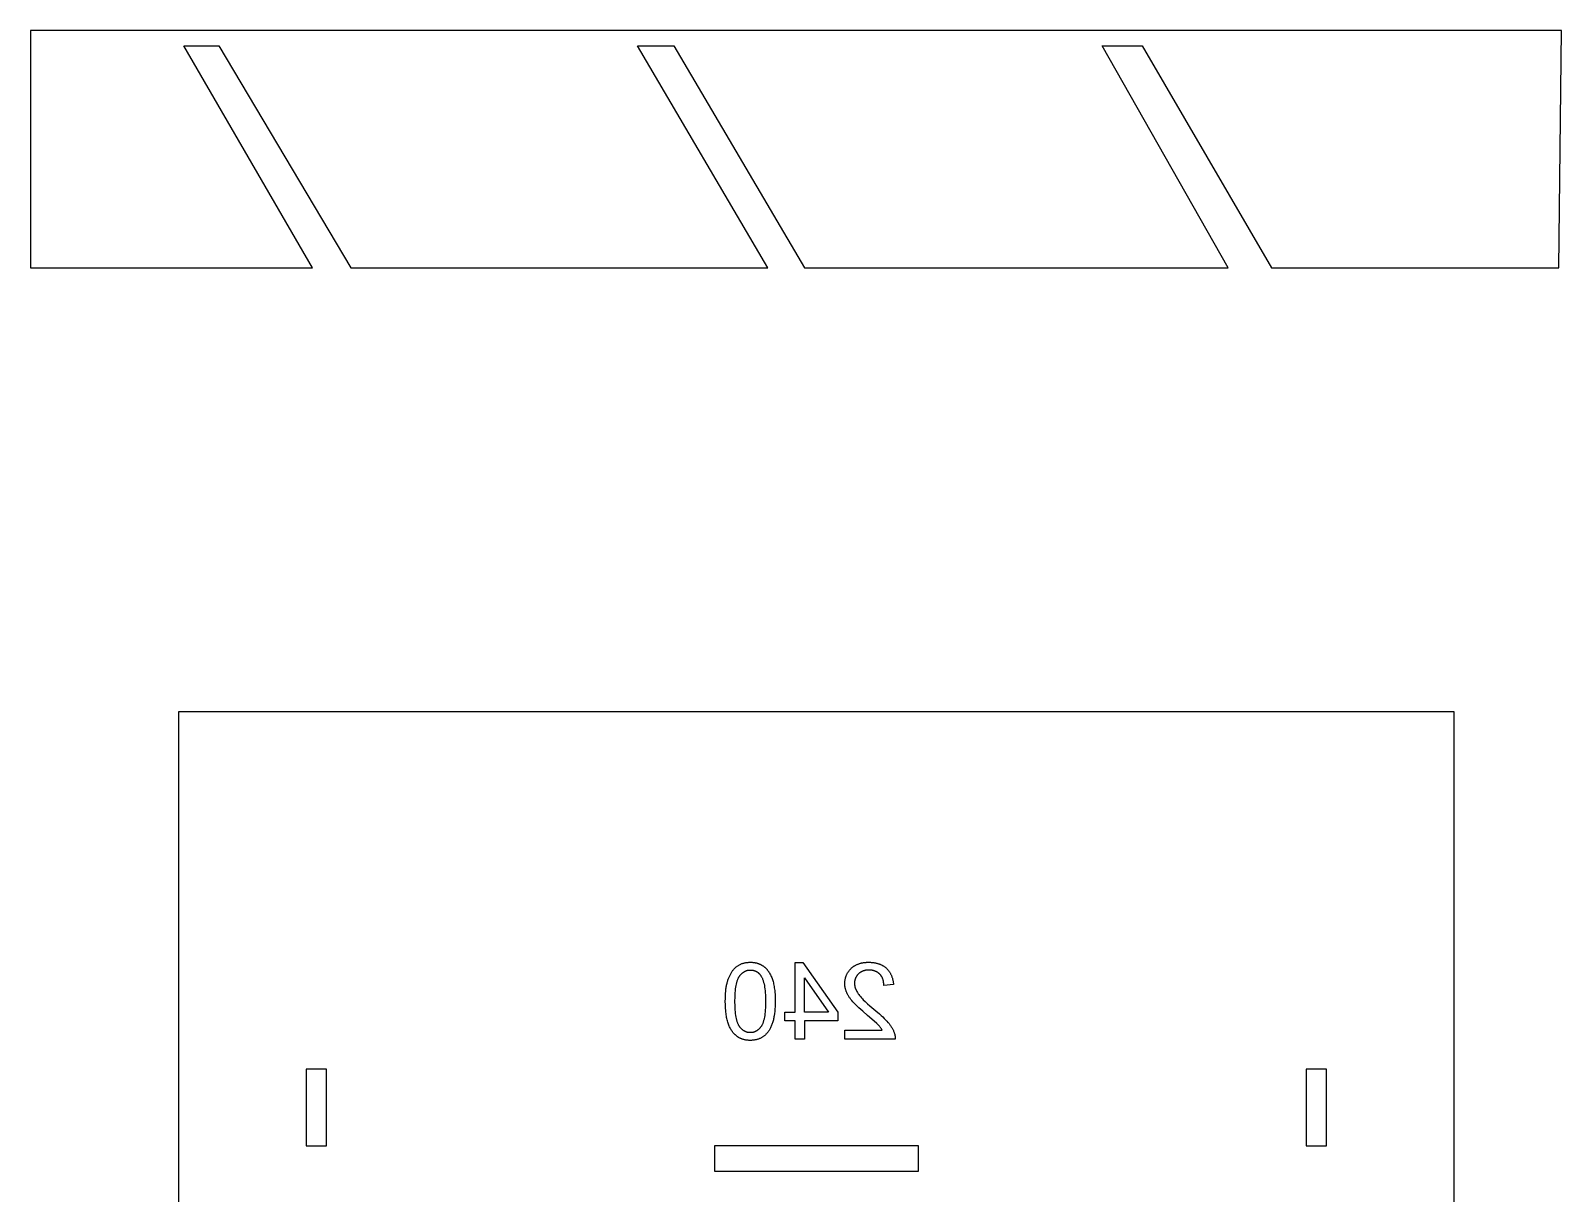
# Model space of a CAD drawing. Header units: millimetres. Extents: x -140 to 481, y -369 to 65.
# Drawn here: x -140 to 160, y -163.3 to 64.5 of the extents above; entities that cross this region are included whole.
import ezdxf

# ---------------------------------------------------------------- set-up
doc = ezdxf.new("R2010")
doc.units = ezdxf.units.MM
doc.layers.add('DEFAULT', color=7, linetype='Continuous')

msp = doc.modelspace()

# ---------------------------------------------------------------- linework, layer by layer
at = {"layer": 'DEFAULT'}
for points in [[(-140, 64.5), (-140, 18), (-84.74, 18), (-110, 61.5), (-103.14, 61.5), (-77.26, 18), (4.48, 18), (-21.06, 61.5), (-13.95, 61.5), (11.64, 18), (94.72, 18), (70, 61.5), (77.81, 61.5), (103.16, 18), (159.5, 18), (160, 64.5)], [(5.93, -125.71), (5.92, -126.23), (5.9, -126.73), (5.88, -127.21), (5.83, -127.67), (5.78, -128.12), (5.72, -128.54), (5.68, -128.75), (5.64, -128.95), (5.6, -129.15), (5.56, -129.34), (5.51, -129.53), (5.46, -129.71), (5.4, -129.89), (5.35, -130.07), (5.29, -130.24), (5.23, -130.4), (5.16, -130.56), (5.09, -130.72), (5.02, -130.87), (4.95, -131.02), (4.87, -131.16), (4.79, -131.3), (4.71, -131.43), (4.62, -131.56), (4.54, -131.68), (4.44, -131.8), (4.37, -131.9), (4.29, -131.99), (4.2, -132.08), (4.12, -132.17), (4.04, -132.25), (3.95, -132.33), (3.86, -132.41), (3.77, -132.48), (3.68, -132.55), (3.58, -132.62), (3.48, -132.69), (3.39, -132.75), (3.29, -132.81), (3.18, -132.86), (3.08, -132.92), (2.98, -132.97), (2.87, -133.01), (2.76, -133.06), (2.65, -133.1), (2.53, -133.14), (2.42, -133.17), (2.3, -133.2), (2.19, -133.23), (2.07, -133.26), (1.94, -133.28), (1.82, -133.3), (1.69, -133.32), (1.57, -133.33), (1.44, -133.34), (1.31, -133.35), (1.17, -133.35), (1.04, -133.36), (0.84, -133.35), (0.74, -133.35), (0.64, -133.34), (0.54, -133.33), (0.44, -133.33), (0.35, -133.31), (0.25, -133.3), (0.16, -133.29), (0.07, -133.27), (-0.02, -133.25), (-0.11, -133.23), (-0.2, -133.21), (-0.29, -133.19), (-0.38, -133.16), (-0.46, -133.14), (-0.55, -133.11), (-0.63, -133.08), (-0.71, -133.04), (-0.8, -133.01), (-0.88, -132.98), (-0.96, -132.94), (-1.03, -132.9), (-1.11, -132.86), (-1.19, -132.82), (-1.26, -132.77), (-1.33, -132.73), (-1.41, -132.68), (-1.48, -132.63), (-1.55, -132.58), (-1.62, -132.53), (-1.69, -132.47), (-1.75, -132.42), (-1.82, -132.36), (-1.88, -132.3), (-1.95, -132.24), (-2.01, -132.18), (-2.07, -132.11), (-2.13, -132.05), (-2.19, -131.98), (-2.25, -131.92), (-2.31, -131.85), (-2.36, -131.78), (-2.42, -131.7), (-2.47, -131.63), (-2.53, -131.56), (-2.58, -131.48), (-2.63, -131.4), (-2.68, -131.32), (-2.73, -131.24), (-2.82, -131.08), (-2.91, -130.91), (-3, -130.73), (-3.08, -130.55), (-3.16, -130.36), (-3.24, -130.17), (-3.31, -129.97), (-3.37, -129.76), (-3.43, -129.55), (-3.49, -129.32), (-3.54, -129.09), (-3.59, -128.85), (-3.64, -128.61), (-3.68, -128.35), (-3.71, -128.09), (-3.74, -127.82), (-3.77, -127.54), (-3.81, -126.96), (-3.84, -126.35), (-3.85, -125.71), (-3.84, -125.16), (-3.83, -124.65), (-3.8, -124.16), (-3.76, -123.71), (-3.72, -123.28), (-3.69, -123.08), (-3.66, -122.88), (-3.62, -122.69), (-3.59, -122.51), (-3.55, -122.33), (-3.51, -122.16), (-3.42, -121.84), (-3.37, -121.69), (-3.33, -121.53), (-3.27, -121.38), (-3.22, -121.24), (-3.17, -121.09), (-3.11, -120.95), (-3.05, -120.81), (-2.99, -120.68), (-2.93, -120.55), (-2.86, -120.42), (-2.79, -120.29), (-2.72, -120.17), (-2.65, -120.05), (-2.58, -119.94), (-2.5, -119.82), (-2.43, -119.71), (-2.35, -119.61), (-2.26, -119.51), (-2.18, -119.41), (-2.09, -119.31), (-2, -119.22), (-1.91, -119.13), (-1.81, -119.04), (-1.71, -118.96), (-1.61, -118.88), (-1.51, -118.8), (-1.41, -118.73), (-1.3, -118.66), (-1.19, -118.6), (-1.08, -118.54), (-0.96, -118.48), (-0.84, -118.42), (-0.72, -118.37), (-0.6, -118.32), (-0.48, -118.28), (-0.35, -118.24), (-0.22, -118.2), (-0.09, -118.17), (0.04, -118.14), (0.18, -118.12), (0.31, -118.1), (0.46, -118.08), (0.6, -118.07), (0.74, -118.06), (0.89, -118.05), (1.04, -118.05), (1.24, -118.05), (1.34, -118.06), (1.44, -118.06), (1.54, -118.07), (1.63, -118.08), (1.73, -118.09), (1.82, -118.1), (1.92, -118.12), (2.01, -118.14), (2.1, -118.15), (2.19, -118.17), (2.28, -118.19), (2.36, -118.22), (2.45, -118.24), (2.54, -118.27), (2.62, -118.3), (2.7, -118.33), (2.79, -118.36), (2.87, -118.39), (2.95, -118.43), (3.03, -118.47), (3.1, -118.5), (3.18, -118.54), (3.26, -118.59), (3.33, -118.63), (3.4, -118.68), (3.48, -118.72), (3.55, -118.77), (3.62, -118.82), (3.69, -118.87), (3.75, -118.93), (3.82, -118.98), (3.89, -119.04), (3.95, -119.1), (4.02, -119.16), (4.08, -119.22), (4.14, -119.28), (4.2, -119.35), (4.26, -119.41), (4.32, -119.48), (4.38, -119.55), (4.43, -119.62), (4.49, -119.69), (4.54, -119.77), (4.6, -119.84), (4.65, -119.92), (4.7, -119.99), (4.75, -120.07), (4.8, -120.15), (4.9, -120.32), (4.99, -120.49), (5.07, -120.66), (5.16, -120.85), (5.24, -121.04), (5.31, -121.23), (5.38, -121.43), (5.45, -121.64), (5.51, -121.85), (5.57, -122.07), (5.62, -122.3), (5.67, -122.54), (5.71, -122.79), (5.75, -123.05), (5.79, -123.31), (5.82, -123.58), (5.85, -123.86), (5.89, -124.44), (5.92, -125.06)], [(4.04, -125.71), (4.02, -126.59), (4.01, -127.01), (3.98, -127.4), (3.95, -127.77), (3.91, -128.13), (3.87, -128.47), (3.82, -128.78), (3.76, -129.08), (3.73, -129.22), (3.7, -129.36), (3.66, -129.49), (3.63, -129.62), (3.59, -129.74), (3.55, -129.86), (3.51, -129.97), (3.47, -130.08), (3.42, -130.18), (3.37, -130.28), (3.35, -130.32), (3.33, -130.37), (3.3, -130.42), (3.28, -130.46), (3.25, -130.5), (3.23, -130.54), (3.2, -130.58), (3.17, -130.62), (3.12, -130.7), (3.06, -130.77), (3.01, -130.84), (2.95, -130.91), (2.89, -130.97), (2.83, -131.04), (2.77, -131.1), (2.71, -131.16), (2.65, -131.21), (2.59, -131.27), (2.53, -131.32), (2.47, -131.37), (2.4, -131.41), (2.34, -131.46), (2.27, -131.5), (2.21, -131.54), (2.14, -131.57), (2.07, -131.61), (2, -131.64), (1.93, -131.67), (1.86, -131.7), (1.79, -131.72), (1.72, -131.75), (1.65, -131.77), (1.58, -131.78), (1.5, -131.8), (1.43, -131.81), (1.35, -131.82), (1.27, -131.83), (1.2, -131.84), (1.12, -131.84), (1.04, -131.84), (0.96, -131.84), (0.88, -131.84), (0.81, -131.83), (0.73, -131.82), (0.65, -131.81), (0.58, -131.8), (0.5, -131.78), (0.43, -131.77), (0.36, -131.75), (0.29, -131.72), (0.22, -131.7), (0.15, -131.67), (0.08, -131.64), (0.01, -131.61), (-0.06, -131.57), (-0.13, -131.54), (-0.19, -131.5), (-0.26, -131.45), (-0.32, -131.41), (-0.39, -131.36), (-0.45, -131.31), (-0.51, -131.26), (-0.57, -131.21), (-0.63, -131.15), (-0.69, -131.09), (-0.75, -131.03), (-0.81, -130.97), (-0.87, -130.9), (-0.93, -130.84), (-0.98, -130.76), (-1.04, -130.69), (-1.09, -130.62), (-1.12, -130.58), (-1.15, -130.54), (-1.17, -130.5), (-1.2, -130.45), (-1.22, -130.41), (-1.25, -130.36), (-1.27, -130.32), (-1.29, -130.27), (-1.34, -130.17), (-1.39, -130.07), (-1.43, -129.96), (-1.47, -129.85), (-1.51, -129.73), (-1.55, -129.61), (-1.58, -129.48), (-1.62, -129.35), (-1.65, -129.21), (-1.68, -129.07), (-1.74, -128.78), (-1.79, -128.46), (-1.83, -128.12), (-1.87, -127.77), (-1.9, -127.4), (-1.93, -127), (-1.94, -126.59), (-1.96, -125.71), (-1.94, -124.82), (-1.93, -124.41), (-1.9, -124.01), (-1.87, -123.64), (-1.83, -123.28), (-1.79, -122.94), (-1.74, -122.63), (-1.68, -122.33), (-1.65, -122.19), (-1.62, -122.05), (-1.58, -121.92), (-1.55, -121.79), (-1.51, -121.67), (-1.47, -121.55), (-1.43, -121.44), (-1.39, -121.33), (-1.34, -121.23), (-1.29, -121.13), (-1.27, -121.09), (-1.25, -121.04), (-1.22, -121), (-1.2, -120.95), (-1.17, -120.91), (-1.15, -120.87), (-1.12, -120.83), (-1.09, -120.79), (-1.04, -120.71), (-0.98, -120.64), (-0.93, -120.57), (-0.87, -120.5), (-0.81, -120.44), (-0.75, -120.38), (-0.69, -120.32), (-0.63, -120.26), (-0.57, -120.2), (-0.51, -120.15), (-0.45, -120.1), (-0.38, -120.05), (-0.32, -120), (-0.25, -119.96), (-0.19, -119.92), (-0.12, -119.88), (-0.05, -119.84), (0.01, -119.81), (0.08, -119.77), (0.15, -119.74), (0.22, -119.72), (0.3, -119.69), (0.37, -119.67), (0.44, -119.65), (0.52, -119.63), (0.59, -119.62), (0.67, -119.6), (0.74, -119.59), (0.82, -119.58), (0.9, -119.58), (0.98, -119.57), (1.06, -119.57), (1.14, -119.57), (1.22, -119.58), (1.29, -119.58), (1.37, -119.59), (1.44, -119.6), (1.52, -119.61), (1.59, -119.62), (1.66, -119.64), (1.73, -119.66), (1.8, -119.68), (1.87, -119.7), (1.94, -119.72), (2.01, -119.75), (2.07, -119.78), (2.14, -119.81), (2.2, -119.84), (2.26, -119.88), (2.33, -119.91), (2.39, -119.95), (2.45, -119.99), (2.5, -120.04), (2.56, -120.08), (2.62, -120.13), (2.67, -120.18), (2.73, -120.23), (2.78, -120.28), (2.84, -120.34), (2.89, -120.39), (2.94, -120.45), (2.99, -120.52), (3.04, -120.58), (3.08, -120.65), (3.11, -120.69), (3.14, -120.73), (3.17, -120.78), (3.2, -120.83), (3.25, -120.92), (3.31, -121.03), (3.36, -121.13), (3.41, -121.24), (3.46, -121.36), (3.5, -121.48), (3.54, -121.6), (3.59, -121.73), (3.63, -121.86), (3.66, -122), (3.7, -122.14), (3.73, -122.29), (3.8, -122.6), (3.85, -122.92), (3.9, -123.27), (3.94, -123.63), (3.98, -124.01), (4, -124.41), (4.02, -124.82), (4.03, -125.26)], [(11.67, -133.1), (9.83, -133.1), (9.83, -129.51), (7.81, -129.51), (7.81, -127.82), (9.83, -127.82), (9.83, -118.11), (11.34, -118.11), (18.18, -127.82), (18.18, -129.51), (11.67, -129.51)], [(29.46, -133.1), (19.55, -133.1), (19.55, -131.33), (26.9, -131.33), (26.82, -131.21), (26.74, -131.08), (26.65, -130.96), (26.55, -130.83), (26.45, -130.71), (26.35, -130.58), (26.24, -130.46), (26.12, -130.33), (26.06, -130.27), (25.99, -130.2), (25.81, -130.03), (25.35, -129.62), (23.99, -128.45), (23.07, -127.65), (22.29, -126.95), (21.96, -126.63), (21.66, -126.34), (21.39, -126.06), (21.16, -125.81), (20.95, -125.57), (20.76, -125.34), (20.67, -125.22), (20.59, -125.1), (20.5, -124.99), (20.43, -124.87), (20.35, -124.76), (20.28, -124.64), (20.21, -124.53), (20.15, -124.42), (20.09, -124.31), (20.04, -124.2), (19.98, -124.09), (19.94, -123.98), (19.89, -123.87), (19.85, -123.76), (19.81, -123.65), (19.77, -123.54), (19.74, -123.43), (19.71, -123.32), (19.68, -123.21), (19.66, -123.1), (19.64, -122.99), (19.62, -122.88), (19.6, -122.77), (19.59, -122.66), (19.58, -122.55), (19.57, -122.44), (19.57, -122.32), (19.57, -122.21), (19.57, -122.1), (19.57, -121.99), (19.58, -121.88), (19.59, -121.78), (19.6, -121.67), (19.61, -121.57), (19.63, -121.46), (19.65, -121.36), (19.67, -121.26), (19.69, -121.16), (19.72, -121.06), (19.74, -120.96), (19.78, -120.87), (19.81, -120.77), (19.84, -120.68), (19.88, -120.59), (19.92, -120.49), (19.97, -120.4), (20.01, -120.31), (20.06, -120.22), (20.11, -120.14), (20.16, -120.05), (20.22, -119.96), (20.27, -119.88), (20.34, -119.8), (20.4, -119.71), (20.46, -119.63), (20.53, -119.55), (20.6, -119.48), (20.67, -119.4), (20.75, -119.32), (20.83, -119.25), (20.9, -119.17), (20.99, -119.1), (21.07, -119.03), (21.15, -118.97), (21.24, -118.9), (21.33, -118.84), (21.42, -118.78), (21.51, -118.72), (21.6, -118.67), (21.7, -118.61), (21.8, -118.56), (21.9, -118.52), (22, -118.47), (22.1, -118.43), (22.2, -118.39), (22.31, -118.35), (22.42, -118.31), (22.52, -118.28), (22.64, -118.25), (22.75, -118.22), (22.86, -118.19), (22.98, -118.17), (23.1, -118.14), (23.22, -118.12), (23.34, -118.11), (23.46, -118.09), (23.59, -118.08), (23.72, -118.07), (23.84, -118.06), (23.97, -118.05), (24.11, -118.05), (24.24, -118.05), (24.5, -118.05), (24.63, -118.06), (24.76, -118.07), (24.89, -118.08), (25.01, -118.09), (25.13, -118.1), (25.25, -118.12), (25.37, -118.14), (25.49, -118.16), (25.61, -118.18), (25.72, -118.21), (25.83, -118.23), (25.94, -118.26), (26.05, -118.29), (26.16, -118.33), (26.27, -118.36), (26.37, -118.4), (26.47, -118.44), (26.57, -118.48), (26.67, -118.53), (26.77, -118.57), (26.86, -118.62), (26.96, -118.67), (27.05, -118.73), (27.14, -118.78), (27.23, -118.84), (27.31, -118.9), (27.4, -118.96), (27.48, -119.02), (27.57, -119.09), (27.65, -119.16), (27.72, -119.23), (27.8, -119.3), (27.87, -119.38), (27.95, -119.45), (28.02, -119.53), (28.08, -119.61), (28.15, -119.69), (28.21, -119.78), (28.27, -119.86), (28.33, -119.95), (28.39, -120.04), (28.45, -120.13), (28.5, -120.23), (28.55, -120.32), (28.6, -120.42), (28.64, -120.52), (28.69, -120.62), (28.73, -120.73), (28.77, -120.83), (28.81, -120.94), (28.85, -121.05), (28.88, -121.16), (28.91, -121.27), (28.94, -121.39), (28.97, -121.51), (29, -121.63), (29.02, -121.75), (29.04, -121.87), (29.06, -122), (29.08, -122.12), (29.09, -122.25), (29.11, -122.38), (27.22, -122.58), (27.21, -122.49), (27.21, -122.41), (27.21, -122.32), (27.2, -122.24), (27.19, -122.15), (27.18, -122.07), (27.17, -121.99), (27.16, -121.91), (27.15, -121.83), (27.13, -121.76), (27.12, -121.68), (27.1, -121.61), (27.08, -121.53), (27.06, -121.46), (27.03, -121.39), (27.01, -121.32), (26.98, -121.25), (26.96, -121.19), (26.93, -121.12), (26.9, -121.05), (26.86, -120.99), (26.83, -120.93), (26.79, -120.87), (26.76, -120.81), (26.72, -120.75), (26.68, -120.69), (26.64, -120.63), (26.6, -120.58), (26.55, -120.53), (26.5, -120.47), (26.46, -120.42), (26.41, -120.37), (26.36, -120.32), (26.31, -120.27), (26.25, -120.23), (26.2, -120.18), (26.15, -120.14), (26.09, -120.1), (26.03, -120.06), (25.98, -120.02), (25.92, -119.98), (25.86, -119.95), (25.8, -119.92), (25.74, -119.88), (25.67, -119.85), (25.61, -119.83), (25.54, -119.8), (25.48, -119.77), (25.41, -119.75), (25.34, -119.73), (25.27, -119.7), (25.2, -119.69), (25.13, -119.67), (25.06, -119.65), (24.99, -119.64), (24.91, -119.62), (24.84, -119.61), (24.76, -119.6), (24.68, -119.59), (24.61, -119.59), (24.53, -119.58), (24.45, -119.58), (24.36, -119.57), (24.28, -119.57), (24.2, -119.57), (24.13, -119.58), (24.05, -119.58), (23.97, -119.58), (23.9, -119.59), (23.83, -119.6), (23.75, -119.61), (23.68, -119.62), (23.61, -119.63), (23.54, -119.65), (23.47, -119.66), (23.4, -119.68), (23.34, -119.7), (23.27, -119.72), (23.21, -119.74), (23.14, -119.76), (23.08, -119.79), (23.02, -119.81), (22.96, -119.84), (22.89, -119.87), (22.84, -119.9), (22.78, -119.93), (22.72, -119.96), (22.66, -120), (22.61, -120.03), (22.55, -120.07), (22.5, -120.11), (22.44, -120.15), (22.39, -120.19), (22.34, -120.23), (22.29, -120.28), (22.24, -120.32), (22.19, -120.37), (22.15, -120.42), (22.1, -120.47), (22.06, -120.52), (22.02, -120.57), (21.98, -120.62), (21.94, -120.67), (21.9, -120.72), (21.86, -120.77), (21.83, -120.83), (21.8, -120.88), (21.76, -120.94), (21.73, -120.99), (21.71, -121.05), (21.68, -121.1), (21.65, -121.16), (21.63, -121.22), (21.61, -121.28), (21.59, -121.34), (21.57, -121.4), (21.55, -121.46), (21.54, -121.52), (21.52, -121.58), (21.51, -121.64), (21.5, -121.71), (21.49, -121.77), (21.48, -121.84), (21.47, -121.9), (21.47, -121.97), (21.46, -122.03), (21.46, -122.1), (21.46, -122.17), (21.46, -122.24), (21.46, -122.3), (21.47, -122.37), (21.47, -122.43), (21.48, -122.5), (21.49, -122.57), (21.5, -122.63), (21.51, -122.7), (21.53, -122.77), (21.54, -122.83), (21.56, -122.9), (21.58, -122.97), (21.6, -123.04), (21.62, -123.11), (21.65, -123.18), (21.67, -123.25), (21.7, -123.31), (21.73, -123.38), (21.76, -123.45), (21.79, -123.52), (21.83, -123.59), (21.87, -123.66), (21.94, -123.81), (22.03, -123.95), (22.12, -124.09), (22.21, -124.24), (22.32, -124.38), (22.43, -124.53), (22.56, -124.69), (22.7, -124.85), (22.85, -125.02), (23.01, -125.2), (23.19, -125.38), (23.57, -125.76), (24.01, -126.17), (24.5, -126.61), (25.62, -127.56), (26.36, -128.18), (26.7, -128.48), (27.01, -128.77), (27.3, -129.05), (27.57, -129.32), (27.81, -129.58), (28.03, -129.83), (28.13, -129.95), (28.23, -130.07), (28.33, -130.2), (28.42, -130.32), (28.51, -130.45), (28.59, -130.57), (28.67, -130.69), (28.75, -130.82), (28.82, -130.94), (28.89, -131.07), (28.96, -131.19), (29.02, -131.32), (29.08, -131.44), (29.14, -131.57), (29.19, -131.7), (29.24, -131.82), (29.27, -131.9), (29.3, -131.98), (29.32, -132.05), (29.34, -132.13), (29.36, -132.21), (29.38, -132.29), (29.4, -132.37), (29.41, -132.45), (29.42, -132.53), (29.43, -132.61), (29.44, -132.69), (29.45, -132.77), (29.45, -132.85), (29.46, -132.94), (29.46, -133.02)], [(11.67, -127.82), (11.67, -121.07), (16.37, -127.82)]]:
    msp.add_lwpolyline(points, close=True, dxfattribs=at)
msp.add_polyline3d([(-111, -69, 3), (-111, -369, 3), (139, -369, 3), (139, -69, 3)], close=True, dxfattribs=at)
for points in [[(-86, -139, 3), (-86, -154, 3), (-82, -154, 3), (-82, -139, 3), (-86, -139, 3)], [(110, -139, 3), (110, -154, 3), (114, -154, 3), (114, -139, 3), (110, -139, 3)], [(-6, -154, 3), (-6, -159, 3), (34, -159, 3), (34, -154, 3), (-6, -154, 3)]]:
    msp.add_polyline3d(points, dxfattribs=at)

doc.saveas('drawing.dxf')
